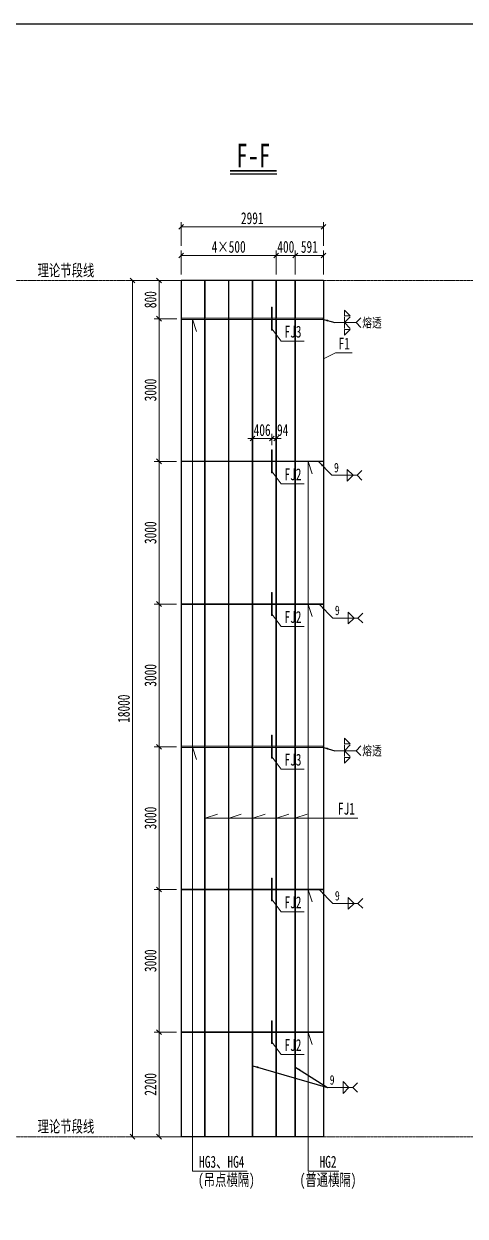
# Model space of a CAD drawing. Header units: millimetres. Extents: x 44597 to 300567, y -113054 to 73044.
# Drawn here: x 171564 to 180838, y -61383 to -36314 of the extents above; entities that cross this region are included whole.
import ezdxf
from ezdxf.enums import TextEntityAlignment as Align

# ---------------------------------------------------------------- set-up
doc = ezdxf.new("R2010")
doc.units = ezdxf.units.MM
doc.linetypes.add('CENTER2', pattern=[28.575, 19.05, -3.175, 3.175, -3.175])
doc.layers.get('Defpoints').update_dxf_attribs({"color": 8})
for name, color, linetype, lineweight in [('Dim', 4, 'Continuous', 15), ('中心线', 2, 'CENTER2', 15), ('文字', 7, 'Continuous', 15), ('标注线及字体', 2, 'Continuous', 15), ('细实线', 4, 'Continuous', 15), ('钢板粗线', 1, 'Continuous', 25)]:
    doc.layers.add(name, color=color, linetype=linetype, lineweight=lineweight)
doc.layers.add('Text', color=4, linetype='Continuous')
doc.styles.add('111', font='', dxfattribs={"width": 0.7})
doc.styles.add('BM_Dim', font='', dxfattribs={"width": 0.85})
doc.styles.add('SMEDI', font='', dxfattribs={"width": 0.75})
doc.styles.get("Standard").update_dxf_attribs({"font": ''})
doc.styles.get('111').set_extended_font_data('仿宋_GB2312')
doc.styles.get('BM_Dim').set_extended_font_data('仿宋_GB2312')
doc.styles.get('SMEDI').set_extended_font_data('仿宋_GB2312')
doc.styles.get('Standard').set_extended_font_data('仿宋_GB2312')
doc.dimstyles.new('200', dxfattribs={"dimscale": 0, "dimtxt": 2.5, "dimasz": 1, "dimexe": 1, "dimexo": 1, "dimgap": 0.6, "dimtad": 1, "dimdec": 0, "dimdsep": 46, "dimtxsty": '111', "dimblk": 'OBLIQUE', "dimcen": 0, "dimclrd": 4, "dimclre": 4, "dimclrt": 4, "dimadec": 1, "dimazin": 2, "dimtfac": 1, "dimtdec": 0, "dimtix": 1, "dimtmove": 2, "dimatfit": 3, "dimfxl": 4, "dimfxlon": 1, "dimtolj": 1, "dimlwd": -1, "dimlwe": -1, "dimarcsym": 0})
doc.dimstyles.new('MSteel_1.0_1.0', dxfattribs={"dimtxt": 3, "dimasz": 1.2, "dimexe": 1, "dimexo": 1, "dimgap": 1, "dimtad": 3, "dimtoh": 1, "dimdec": 0, "dimzin": 0, "dimdsep": 46, "dimtxsty": 'Standard', "dimblk": 'ARCHTICK', "dimcen": 0.09, "dimclrd": 3, "dimclre": 3, "dimadec": 0, "dimazin": 0, "dimtfac": 1, "dimtdec": 4, "dimtofl": 0, "dimtmove": 0, "dimatfit": 3, "dimfxl": 1, "dimtolj": 1, "dimtzin": 0, "dimarcsym": 0})

# ---------------------------------------------------------------- blocks, each defined once
blk = doc.blocks.new('_Oblique')
at = {"color": 0, "linetype": 'ByBlock', "lineweight": -2}
blk.add_line((-0.5, -0.5), (0.5, 0.5), dxfattribs=at)
blk = doc.blocks.new('*D104')
at = {"layer": 'Defpoints', "color": 0, "transparency": 16777216}
for p in [(177860, -40581), (174869, -41398), (177860, -41398)]:
    blk.add_point(p, dxfattribs=at)
at = {"layer": '细实线', "color": 4, "transparency": 16777216}
for p, q in [((174869, -40981), (174869, -40481)), ((174869, -40581), (177860, -40581)), ((177860, -40981), (177860, -40481))]:
    blk.add_line(p, q, dxfattribs=at)
at = {"layer": '细实线', "color": 4, "transparency": 16777216, "xscale": 99.99999999999999, "yscale": 99.99999999999999, "zscale": 99.99999999999999, "rotation": 180}
blk.add_blockref('_Oblique', (174869, -40581), dxfattribs=at)
at = {"layer": '细实线', "color": 4, "transparency": 16777216, "xscale": 99.99999999999999, "yscale": 99.99999999999999, "zscale": 99.99999999999999}
blk.add_blockref('_Oblique', (177860, -40581), dxfattribs=at)
at = {"layer": '细实线', "color": 4, "transparency": 16777216, "insert": (176364, -40402), "char_height": 250, "attachment_point": 5, "style": '111'}
blk.add_mtext('\\A1;2991', dxfattribs=at)
blk = doc.blocks.new('_ArchTick')
at = {"color": 0, "linetype": 'ByBlock', "const_width": 0.15}
blk.add_lwpolyline([(-0.5, -0.5), (0.5, 0.5)], dxfattribs=at)
blk = doc.blocks.new('角焊缝2')
at = {"layer": 'Dim'}
blk.add_line((-3138.01, 370.22), (-3132.7, 370.22), dxfattribs=at)
blk.add_lwpolyline([(-3134.75, 371.45), (-3134.75, 368.99), (-3133.52, 370.22)], close=True, dxfattribs=at)
blk.add_lwpolyline([(-3131.7, 369.22), (-3132.7, 370.22), (-3131.7, 371.22)], dxfattribs=at)
blk = doc.blocks.new('全融透1')
at = {"layer": 'Dim'}
blk.add_line((0, 0), (4.48, 0), dxfattribs=at)
for points in [[(2, 2.65), (2, 1.41), (3.23, 1.41)], [(2, -2.65), (2, -1.41), (3.23, -1.41)]]:
    blk.add_lwpolyline(points, close=True, dxfattribs=at)
for points in [[(3.23, 1.21), (2, 0), (2, 1.21)], [(3.23, -1.21), (2, 0), (2, -1.21)], [(5.48, 1), (4.48, 0), (5.48, -1)]]:
    blk.add_lwpolyline(points, dxfattribs=at)
at = {"layer": 'Text', "style": 'SMEDI', "width": 0.75}
blk.add_text('熔透', height=2, dxfattribs=at).set_placement((5.77, 0), align=Align.MIDDLE_LEFT)
blk = doc.blocks.new('*D105')
at = {"layer": 'Defpoints', "color": 0, "transparency": 16777216}
for p in [(176869, -41183), (174869, -41713), (176869, -41713)]:
    blk.add_point(p, dxfattribs=at)
at = {"layer": '细实线', "color": 4, "transparency": 16777216}
for p, q in [((174869, -41583), (174869, -41083)), ((176869, -41583), (176869, -41083)), ((174869, -41183), (176869, -41183))]:
    blk.add_line(p, q, dxfattribs=at)
at = {"layer": '细实线', "color": 4, "transparency": 16777216, "xscale": 99.99999999999999, "yscale": 99.99999999999999, "zscale": 99.99999999999999, "rotation": 180}
blk.add_blockref('_Oblique', (174869, -41183), dxfattribs=at)
at = {"layer": '细实线', "color": 4, "transparency": 16777216, "xscale": 99.99999999999999, "yscale": 99.99999999999999, "zscale": 99.99999999999999}
blk.add_blockref('_Oblique', (176869, -41183), dxfattribs=at)
at = {"layer": '细实线', "color": 4, "transparency": 16777216, "insert": (175869, -41004), "char_height": 250, "attachment_point": 5, "style": '111'}
blk.add_mtext('\\A1;4×500', dxfattribs=at)
blk = doc.blocks.new('*D106')
at = {"layer": 'Defpoints', "color": 0, "transparency": 16777216}
for p in [(177860, -41183), (177269, -41713), (177860, -41713)]:
    blk.add_point(p, dxfattribs=at)
at = {"layer": '细实线', "color": 4, "transparency": 16777216}
for p, q in [((177269, -41583), (177269, -41083)), ((177860, -41583), (177860, -41083)), ((177269, -41183), (177860, -41183))]:
    blk.add_line(p, q, dxfattribs=at)
at = {"layer": '细实线', "color": 4, "transparency": 16777216, "xscale": 99.99999999999999, "yscale": 99.99999999999999, "zscale": 99.99999999999999, "rotation": 180}
blk.add_blockref('_Oblique', (177269, -41183), dxfattribs=at)
at = {"layer": '细实线', "color": 4, "transparency": 16777216, "xscale": 99.99999999999999, "yscale": 99.99999999999999, "zscale": 99.99999999999999}
blk.add_blockref('_Oblique', (177860, -41183), dxfattribs=at)
at = {"layer": '细实线', "color": 4, "transparency": 16777216, "insert": (177564, -41004), "char_height": 250, "attachment_point": 5, "style": '111'}
blk.add_mtext('\\A1;591', dxfattribs=at)
blk = doc.blocks.new('*D107')
at = {"layer": 'Defpoints', "color": 0, "transparency": 16777216}
for p in [(174826, -42513), (174405, -45513), (174869, -45513)]:
    blk.add_point(p, dxfattribs=at)
at = {"layer": '细实线', "color": 4, "transparency": 16777216}
for p, q in [((174726, -42513), (174305, -42513)), ((174405, -42513), (174405, -45513)), ((174769, -45513), (174305, -45513))]:
    blk.add_line(p, q, dxfattribs=at)
at = {"layer": '细实线', "color": 4, "transparency": 16777216, "xscale": 99.99999999999999, "yscale": 99.99999999999999, "zscale": 99.99999999999999}
for p, rotation in [((174405, -42513), 90), ((174405, -45513), 270)]:
    blk.add_blockref('_Oblique', p, dxfattribs=dict(at, rotation=rotation))
at = {"layer": '细实线', "color": 4, "transparency": 16777216, "insert": (174226, -44013), "char_height": 250, "attachment_point": 5, "rotation": 90, "style": '111'}
blk.add_mtext('\\A1;3000', dxfattribs=at)
blk = doc.blocks.new('*D108')
at = {"layer": 'Defpoints', "color": 0, "transparency": 16777216}
for p in [(174546, -41713), (173845, -59713), (174562, -59713)]:
    blk.add_point(p, dxfattribs=at)
at = {"layer": '细实线', "color": 4, "transparency": 16777216}
for p, q in [((174245, -41713), (173745, -41713)), ((173845, -41713), (173845, -59713)), ((174245, -59713), (173745, -59713))]:
    blk.add_line(p, q, dxfattribs=at)
at = {"layer": '细实线', "color": 4, "transparency": 16777216, "xscale": 99.99999999999999, "yscale": 99.99999999999999, "zscale": 99.99999999999999}
for p, rotation in [((173845, -41713), 90), ((173845, -59713), 270)]:
    blk.add_blockref('_Oblique', p, dxfattribs=dict(at, rotation=rotation))
at = {"layer": '细实线', "color": 4, "transparency": 16777216, "insert": (173666, -50713), "char_height": 250, "attachment_point": 5, "rotation": 90, "style": '111'}
blk.add_mtext('\\A1;18000', dxfattribs=at)
blk = doc.blocks.new('*D109')
at = {"layer": 'Defpoints', "color": 0, "transparency": 16777216}
for p in [(174826, -45513), (174405, -48513), (174869, -48513)]:
    blk.add_point(p, dxfattribs=at)
at = {"layer": '细实线', "color": 4, "transparency": 16777216}
for p, q in [((174726, -45513), (174305, -45513)), ((174405, -45513), (174405, -48513)), ((174769, -48513), (174305, -48513))]:
    blk.add_line(p, q, dxfattribs=at)
at = {"layer": '细实线', "color": 4, "transparency": 16777216, "xscale": 99.99999999999999, "yscale": 99.99999999999999, "zscale": 99.99999999999999}
for p, rotation in [((174405, -45513), 90), ((174405, -48513), 270)]:
    blk.add_blockref('_Oblique', p, dxfattribs=dict(at, rotation=rotation))
at = {"layer": '细实线', "color": 4, "transparency": 16777216, "insert": (174226, -47013), "char_height": 250, "attachment_point": 5, "rotation": 90, "style": '111'}
blk.add_mtext('\\A1;3000', dxfattribs=at)
blk = doc.blocks.new('*D110')
at = {"layer": 'Defpoints', "color": 0, "transparency": 16777216}
for p in [(174826, -48513), (174405, -51513), (174869, -51513)]:
    blk.add_point(p, dxfattribs=at)
at = {"layer": '细实线', "color": 4, "transparency": 16777216}
for p, q in [((174726, -48513), (174305, -48513)), ((174405, -48513), (174405, -51513)), ((174769, -51513), (174305, -51513))]:
    blk.add_line(p, q, dxfattribs=at)
at = {"layer": '细实线', "color": 4, "transparency": 16777216, "xscale": 99.99999999999999, "yscale": 99.99999999999999, "zscale": 99.99999999999999}
for p, rotation in [((174405, -48513), 90), ((174405, -51513), 270)]:
    blk.add_blockref('_Oblique', p, dxfattribs=dict(at, rotation=rotation))
at = {"layer": '细实线', "color": 4, "transparency": 16777216, "insert": (174226, -50013), "char_height": 250, "attachment_point": 5, "rotation": 90, "style": '111'}
blk.add_mtext('\\A1;3000', dxfattribs=at)
blk = doc.blocks.new('*D111')
at = {"layer": 'Defpoints', "color": 0, "transparency": 16777216}
for p in [(174826, -51513), (174405, -54513), (174869, -54513)]:
    blk.add_point(p, dxfattribs=at)
at = {"layer": '细实线', "color": 4, "transparency": 16777216}
for p, q in [((174726, -51513), (174305, -51513)), ((174405, -51513), (174405, -54513)), ((174769, -54513), (174305, -54513))]:
    blk.add_line(p, q, dxfattribs=at)
at = {"layer": '细实线', "color": 4, "transparency": 16777216, "xscale": 99.99999999999999, "yscale": 99.99999999999999, "zscale": 99.99999999999999}
for p, rotation in [((174405, -51513), 90), ((174405, -54513), 270)]:
    blk.add_blockref('_Oblique', p, dxfattribs=dict(at, rotation=rotation))
at = {"layer": '细实线', "color": 4, "transparency": 16777216, "insert": (174226, -53013), "char_height": 250, "attachment_point": 5, "rotation": 90, "style": '111'}
blk.add_mtext('\\A1;3000', dxfattribs=at)
blk = doc.blocks.new('*D112')
at = {"layer": 'Defpoints', "color": 0, "transparency": 16777216}
for p in [(174826, -54513), (174405, -57513), (174869, -57513)]:
    blk.add_point(p, dxfattribs=at)
at = {"layer": '细实线', "color": 4, "transparency": 16777216}
for p, q in [((174726, -54513), (174305, -54513)), ((174405, -54513), (174405, -57513)), ((174769, -57513), (174305, -57513))]:
    blk.add_line(p, q, dxfattribs=at)
at = {"layer": '细实线', "color": 4, "transparency": 16777216, "xscale": 99.99999999999999, "yscale": 99.99999999999999, "zscale": 99.99999999999999}
for p, rotation in [((174405, -54513), 90), ((174405, -57513), 270)]:
    blk.add_blockref('_Oblique', p, dxfattribs=dict(at, rotation=rotation))
at = {"layer": '细实线', "color": 4, "transparency": 16777216, "insert": (174226, -56013), "char_height": 250, "attachment_point": 5, "rotation": 90, "style": '111'}
blk.add_mtext('\\A1;3000', dxfattribs=at)
blk = doc.blocks.new('*D113')
at = {"layer": 'Defpoints', "color": 0, "transparency": 16777216}
for p in [(174826, -57513), (174405, -59713), (174859, -59713)]:
    blk.add_point(p, dxfattribs=at)
at = {"layer": '细实线', "color": 4, "transparency": 16777216}
for p, q in [((174726, -57513), (174305, -57513)), ((174405, -57513), (174405, -59713)), ((174759, -59713), (174305, -59713))]:
    blk.add_line(p, q, dxfattribs=at)
at = {"layer": '细实线', "color": 4, "transparency": 16777216, "xscale": 99.99999999999999, "yscale": 99.99999999999999, "zscale": 99.99999999999999}
for p, rotation in [((174405, -57513), 90), ((174405, -59713), 270)]:
    blk.add_blockref('_Oblique', p, dxfattribs=dict(at, rotation=rotation))
at = {"layer": '细实线', "color": 4, "transparency": 16777216, "insert": (174226, -58613), "char_height": 250, "attachment_point": 5, "rotation": 90, "style": '111'}
blk.add_mtext('\\A1;2200', dxfattribs=at)
blk = doc.blocks.new('*D114')
at = {"layer": 'Defpoints', "color": 0, "transparency": 16777216}
for p in [(174870, -41713), (174405, -42513), (174882, -42513)]:
    blk.add_point(p, dxfattribs=at)
at = {"layer": '细实线', "color": 4, "transparency": 16777216}
for p, q in [((174770, -41713), (174305, -41713)), ((174405, -41713), (174405, -42513)), ((174782, -42513), (174305, -42513))]:
    blk.add_line(p, q, dxfattribs=at)
at = {"layer": '细实线', "color": 4, "transparency": 16777216, "xscale": 99.99999999999999, "yscale": 99.99999999999999, "zscale": 99.99999999999999}
for p, rotation in [((174405, -41713), 90), ((174405, -42513), 270)]:
    blk.add_blockref('_Oblique', p, dxfattribs=dict(at, rotation=rotation))
at = {"layer": '细实线', "color": 4, "transparency": 16777216, "insert": (174226, -42113), "char_height": 250, "attachment_point": 5, "rotation": 90, "style": '111'}
blk.add_mtext('\\A1;800', dxfattribs=at)
blk = doc.blocks.new('*D467')
at = {"layer": 'Defpoints', "color": 0, "transparency": 16777216}
for p in [(177269, -41183), (176869, -41713), (177269, -41713)]:
    blk.add_point(p, dxfattribs=at)
at = {"layer": '细实线', "color": 4, "transparency": 16777216}
for p, q in [((176869, -41583), (176869, -41083)), ((177269, -41583), (177269, -41083)), ((176869, -41183), (176769, -41183)), ((176869, -41183), (177269, -41183)), ((177269, -41183), (177369, -41183))]:
    blk.add_line(p, q, dxfattribs=at)
at = {"layer": '细实线', "color": 4, "transparency": 16777216, "xscale": 99.99999999999999, "yscale": 99.99999999999999, "zscale": 99.99999999999999}
blk.add_blockref('_Oblique', (176869, -41183), dxfattribs=at)
at = {"layer": '细实线', "color": 4, "transparency": 16777216, "xscale": 99.99999999999999, "yscale": 99.99999999999999, "zscale": 99.99999999999999, "rotation": 180}
blk.add_blockref('_Oblique', (177269, -41183), dxfattribs=at)
at = {"layer": '细实线', "color": 4, "transparency": 16777216, "insert": (177069, -41004), "char_height": 250, "attachment_point": 5, "style": '111'}
blk.add_mtext('\\A1;400', dxfattribs=at)
blk = doc.blocks.new('*D468')
at = {"layer": 'Defpoints', "color": 0, "transparency": 16777216}
for p in [(176869, -45035), (176775, -45273), (176869, -45273)]:
    blk.add_point(p, dxfattribs=at)
at = {"layer": '细实线', "color": 4, "transparency": 16777216}
for p, q in [((176775, -45035), (176675, -45035)), ((176775, -45173), (176775, -44935)), ((176775, -45035), (176869, -45035)), ((176869, -45173), (176869, -44935)), ((176869, -45035), (176969, -45035))]:
    blk.add_line(p, q, dxfattribs=at)
at = {"layer": '细实线', "color": 4, "transparency": 16777216, "xscale": 99.99999999999999, "yscale": 99.99999999999999, "zscale": 99.99999999999999}
blk.add_blockref('_Oblique', (176775, -45035), dxfattribs=at)
at = {"layer": '细实线', "color": 4, "transparency": 16777216, "xscale": 99.99999999999999, "yscale": 99.99999999999999, "zscale": 99.99999999999999, "rotation": 180}
blk.add_blockref('_Oblique', (176869, -45035), dxfattribs=at)
at = {"layer": '细实线', "color": 4, "transparency": 16777216, "insert": (177004, -44856), "char_height": 250, "attachment_point": 5, "style": '111'}
blk.add_mtext('\\A1;94', dxfattribs=at)
blk = doc.blocks.new('*D469')
at = {"layer": 'Defpoints', "color": 0, "transparency": 16777216}
for p in [(176775, -45035), (176369, -45273), (176775, -45273)]:
    blk.add_point(p, dxfattribs=at)
at = {"layer": '细实线', "color": 4, "transparency": 16777216}
for p, q in [((176369, -45035), (176269, -45035)), ((176369, -45173), (176369, -44935)), ((176369, -45035), (176775, -45035)), ((176775, -45173), (176775, -44935)), ((176775, -45035), (176875, -45035))]:
    blk.add_line(p, q, dxfattribs=at)
at = {"layer": '细实线', "color": 4, "transparency": 16777216, "xscale": 99.99999999999999, "yscale": 99.99999999999999, "zscale": 99.99999999999999}
blk.add_blockref('_Oblique', (176369, -45035), dxfattribs=at)
at = {"layer": '细实线', "color": 4, "transparency": 16777216, "xscale": 99.99999999999999, "yscale": 99.99999999999999, "zscale": 99.99999999999999, "rotation": 180}
blk.add_blockref('_Oblique', (176775, -45035), dxfattribs=at)
at = {"layer": '细实线', "color": 4, "transparency": 16777216, "insert": (176572, -44856), "char_height": 250, "attachment_point": 5, "style": '111'}
blk.add_mtext('\\A1;406', dxfattribs=at)

msp = doc.modelspace()

# ---------------------------------------------------------------- linework, layer by layer
at = {"color": 4}
msp.add_line((175897.2, -39467.6), (176877.6, -39467.6), dxfattribs=at)
at = {"color": 6, "const_width": 36}
msp.add_lwpolyline([(175897.2, -39407.6), (176877.6, -39407.6)], dxfattribs=at)
at = {"layer": 'Defpoints'}
for p, q in [((175368.6, -59713.4), (175368.6, -41713.4)), ((175868.6, -59713.4), (175868.6, -41713.4)), ((176368.6, -59713.4), (176368.6, -41713.4)), ((176868.6, -59713.4), (176868.6, -41713.4)), ((177268.6, -59713.4), (177268.6, -41713.4)), ((176774.6, -42273.4), (176774.6, -42753.4)), ((176774.6, -45273.4), (176774.6, -45753.4)), ((176774.6, -48273.4), (176774.6, -48753.4)), ((176774.6, -51273.4), (176774.6, -51753.4)), ((176774.6, -54273.4), (176774.6, -54753.4)), ((176774.6, -57273.4), (176774.6, -57753.4))]:
    msp.add_line(p, q, dxfattribs=at)
msp.add_lwpolyline([(152066.6, -36314.1), (190566.6, -36314.1), (190566.6, -61894.1), (152066.6, -61894.1)], close=True, dxfattribs=at)
at = {"layer": '中心线', "ltscale": 0.3}
for p, q in [((186311.5, -41713.4), (154441.8, -41713.4)), ((186311.5, -59713.4), (154441.8, -59713.4))]:
    msp.add_line(p, q, dxfattribs=at)
at = {"layer": '细实线', "ltscale": 2}
for p, q in [((175362.6, -42499.4), (175362.6, -41713.4)), ((175374.6, -42499.4), (175374.6, -41713.4)), ((175862.6, -42499.4), (175862.6, -41713.4)), ((175874.6, -42499.4), (175874.6, -41713.4)), ((176362.6, -42499.4), (176362.6, -41713.4)), ((176374.6, -42499.4), (176374.6, -41713.4)), ((176862.6, -42499.4), (176862.6, -41713.4)), ((176874.6, -42499.4), (176874.6, -41713.4)), ((177262.6, -42499.4), (177262.6, -41713.4)), ((177274.6, -42499.4), (177274.6, -41713.4)), ((176766.6, -42273.4), (176782.6, -42273.4)), ((176766.6, -42273.4), (176766.6, -42499.4)), ((176782.6, -42273.4), (176782.6, -42499.4)), ((175362.6, -51499.4), (175362.6, -42527.4)), ((175374.6, -51499.4), (175374.6, -42527.4)), ((175862.6, -51499.4), (175862.6, -42527.4)), ((175874.6, -51499.4), (175874.6, -42527.4)), ((176362.6, -51499.4), (176362.6, -42527.4)), ((176374.6, -51499.4), (176374.6, -42527.4)), ((176766.6, -42527.4), (176766.6, -42753.4)), ((176782.6, -42527.4), (176782.6, -42753.4)), ((176862.6, -51499.4), (176862.6, -42527.4)), ((176874.6, -51499.4), (176874.6, -42527.4)), ((177262.6, -51499.4), (177262.6, -42527.4)), ((177274.6, -51499.4), (177274.6, -42527.4)), ((176766.6, -42753.4), (176782.6, -42753.4)), ((176766.6, -45273.4), (176782.6, -45273.4)), ((176766.6, -45273.4), (176766.6, -45507.4)), ((176782.6, -45273.4), (176782.6, -45507.4)), ((176766.6, -45519.4), (176766.6, -45753.4)), ((176782.6, -45519.4), (176782.6, -45753.4)), ((176766.6, -45753.4), (176782.6, -45753.4)), ((176766.6, -48273.4), (176782.6, -48273.4)), ((176766.6, -48273.4), (176766.6, -48507.4)), ((176782.6, -48273.4), (176782.6, -48507.4)), ((176766.6, -48519.4), (176766.6, -48753.4)), ((176782.6, -48519.4), (176782.6, -48753.4)), ((176766.6, -48753.4), (176782.6, -48753.4)), ((176766.6, -51273.4), (176782.6, -51273.4)), ((176766.6, -51273.4), (176766.6, -51499.4)), ((176782.6, -51273.4), (176782.6, -51499.4)), ((175362.6, -59713.4), (175362.6, -51527.4)), ((175374.6, -59713.4), (175374.6, -51527.4)), ((175862.6, -59713.4), (175862.6, -51527.4)), ((175874.6, -59713.4), (175874.6, -51527.4)), ((176362.6, -59713.4), (176362.6, -51527.4)), ((176374.6, -59713.4), (176374.6, -51527.4)), ((176766.6, -51527.4), (176766.6, -51753.4)), ((176782.6, -51527.4), (176782.6, -51753.4)), ((176862.6, -59713.4), (176862.6, -51527.4)), ((176874.6, -59713.4), (176874.6, -51527.4)), ((177262.6, -59713.4), (177262.6, -51527.4)), ((177274.6, -59713.4), (177274.6, -51527.4)), ((176766.6, -51753.4), (176782.6, -51753.4)), ((176766.6, -54273.4), (176782.6, -54273.4)), ((176766.6, -54273.4), (176766.6, -54507.4)), ((176782.6, -54273.4), (176782.6, -54507.4)), ((176766.6, -54519.4), (176766.6, -54753.4)), ((176782.6, -54519.4), (176782.6, -54753.4)), ((176766.6, -54753.4), (176782.6, -54753.4)), ((176766.6, -57273.4), (176782.6, -57273.4)), ((176766.6, -57273.4), (176766.6, -57507.4)), ((176782.6, -57273.4), (176782.6, -57507.4)), ((176766.6, -57519.4), (176766.6, -57753.4)), ((176782.6, -57519.4), (176782.6, -57753.4)), ((176766.6, -57753.4), (176782.6, -57753.4))]:
    msp.add_line(p, q, dxfattribs=at)
at = {"layer": '细实线', "color": 2, "ltscale": 2}
for p, q in [((174868.6, -42499.4), (177859.8, -42499.4)), ((174868.6, -42527.4), (177859.8, -42527.4)), ((174868.6, -45507.4), (177859.8, -45507.4)), ((174868.6, -45519.4), (177859.8, -45519.4)), ((174868.6, -48507.4), (177859.8, -48507.4)), ((174868.6, -48519.4), (177859.8, -48519.4)), ((174868.6, -51499.4), (177859.8, -51499.4)), ((174868.6, -51527.4), (177859.8, -51527.4)), ((174868.6, -54507.4), (177859.8, -54507.4)), ((174868.6, -54519.4), (177859.8, -54519.4)), ((174868.6, -57507.4), (177859.8, -57507.4)), ((174868.6, -57519.4), (177859.8, -57519.4))]:
    msp.add_line(p, q, dxfattribs=at)
at = {"layer": '细实线'}
for p, q in [((175108, -42525.4), (175108, -60440.4)), ((175195.2, -42783.2), (175108, -42525.4)), ((176973.4, -42982.9), (176782.6, -42735.3)), ((176974.9, -42982.9), (177456.6, -42982.9)), ((178113.1, -43233.3), (177859.8, -43354.1)), ((178113.1, -43233.3), (178462.4, -43233.3)), ((177536.8, -45519.4), (177536.8, -60440.4)), ((177623.9, -45777.2), (177536.8, -45519.4)), ((176973.4, -45982.9), (176782.6, -45735.3)), ((176974.9, -45982.9), (177456.6, -45982.9)), ((177623.9, -48777.2), (177536.8, -48519.4)), ((176973.4, -48982.9), (176782.6, -48735.3)), ((176974.9, -48982.9), (177456.6, -48982.9)), ((175195.2, -51783.2), (175108, -51525.4)), ((176973.4, -51982.9), (176782.6, -51735.3)), ((176974.9, -51982.9), (177456.6, -51982.9)), ((175633.4, -52929.9), (175375.6, -53017)), ((175375.6, -53017), (178580.9, -53017)), ((176133.4, -52929.9), (175875.6, -53017)), ((176633.8, -52929.9), (176376, -53017)), ((177133.8, -52929.9), (176876, -53017)), ((177519.8, -52929.9), (177262, -53017)), ((177623.9, -54777.2), (177536.8, -54519.4)), ((176973.4, -54982.9), (176782.6, -54735.3)), ((176974.9, -54982.9), (177456.6, -54982.9)), ((177623.9, -57777.2), (177536.8, -57519.4)), ((176973.4, -57982.9), (176782.6, -57735.3)), ((176974.9, -57982.9), (177456.6, -57982.9)), ((175108, -60440.4), (176259.2, -60440.4)), ((177536.8, -60440.4), (178182.9, -60440.4))]:
    msp.add_line(p, q, dxfattribs=at)
at = {"layer": '钢板粗线'}
for p, q in [((177859.8, -41713.4), (174868.6, -41713.4)), ((174868.6, -41713.4), (174868.6, -59713.4)), ((177859.8, -41713.4), (177859.8, -59713.4)), ((177859.8, -59713.4), (174868.6, -59713.4))]:
    msp.add_line(p, q, dxfattribs=at)

# ---------------------------------------------------------------- block references
at = {"layer": '细实线', "color": 8, "xscale": 100, "yscale": 100, "zscale": 100}
for name, p in [('全融透1', (178099.3, -42596.7)), ('角焊缝2', (491837, -82827.3)), ('角焊缝2', (491856.3, -85829.5)), ('全融透1', (178099.3, -51596.7)), ('角焊缝2', (491856.3, -91829.5)), ('角焊缝2', (491747.4, -95700.5))]:
    msp.add_blockref(name, p, dxfattribs=at)

# ---------------------------------------------------------------- texts
at = {"layer": 'Text', "style": 'SMEDI', "width": 0.75}
for p in [(178081.6, -45644), (178100.9, -48646.2), (178100.9, -54646.2), (177992, -58517.2)]:
    msp.add_text('9', height=200, dxfattribs=at).set_placement(p, align=Align.MIDDLE_LEFT)
at = {"layer": '文字', "style": 'BM_Dim', "width": 0.7}
for s, p in [('理论节段线', (172449.3, -41697)), ('FJ3', (177219.1, -42985.6)), ('F1', (178296.7, -43236)), ('FJ2', (177219.1, -45985.6)), ('FJ2', (177219.1, -48985.6)), ('FJ3', (177219.1, -51985.6)), ('FJ1', (178343.4, -53017)), ('FJ2', (177219.1, -54985.6)), ('FJ2', (177219.1, -57985.6)), ('理论节段线', (172449.3, -59697)), ('HG3、HG4', (175723.7, -60440.4)), ('HG2', (177956.7, -60440.4)), ('(吊点横隔)', (175820.6, -60820.3)), ('(普通横隔)', (177956.7, -60820.3))]:
    msp.add_text(s, height=250, dxfattribs=at).set_placement(p, align=Align.BOTTOM_CENTER)
at = {"layer": '标注线及字体', "style": '111', "width": 0.7}
msp.add_text('F-F', height=500, dxfattribs=at).set_placement((176387.4, -39083.6), align=Align.MIDDLE)

# ---------------------------------------------------------------- dimensions: what is measured, and where the dimension line sits
at = {"layer": '细实线'}
for base, p1, p2, picture, middle in [((177859.8, -40581.1), (174868.6, -41398.4), (177859.8, -41398.4), '*D104', (176364.2, -40402.2)), ((177268.6, -41183.4), (176868.6, -41713.4), (177268.6, -41713.4), '*D467', (177068.6, -41004.5)), ((177859.8, -41183.4), (177268.6, -41713.4), (177859.8, -41713.4), '*D106', (177564.2, -41004.5)), ((176774.6, -45035), (176368.6, -45273.4), (176774.6, -45273.4), '*D469', (176571.6, -44856.1))]:
    dim = msp.add_linear_dim(base=base, p1=p1, p2=p2, dimstyle='200', override={"dimscale": 100, "dimblk": 'Oblique'}, dxfattribs=at)
    dim.commit()
    dim.dimension.update_dxf_attribs({"geometry": picture, "text_midpoint": middle})
dim = msp.add_linear_dim(base=(176868.6, -41183.4), p1=(174868.6, -41713.4), p2=(176868.6, -41713.4), text='4×500', dimstyle='200', override={"dimscale": 100, "dimtxsty": '111', "dimblk": 'Oblique'}, dxfattribs=at)
dim.commit()
dim.dimension.update_dxf_attribs({"geometry": '*D105', "text_midpoint": (175868.6, -41004.5)})
for base, p1, p2, picture, middle in [((173844.8, -59713.4), (174546, -41713.4), (174562, -59713.4), '*D108', (173665.8, -50713.4)), ((174404.6, -42513.4), (174870.3, -41713.4), (174881.5, -42513.4), '*D114', (174225.7, -42113.4)), ((174404.6, -45513.4), (174826.4, -42513.4), (174868.6, -45513.4), '*D107', (174225.7, -44013.4)), ((174404.6, -48513.4), (174826.4, -45513.4), (174868.6, -48513.4), '*D109', (174225.7, -47013.4)), ((174404.6, -51513.4), (174826.4, -48513.4), (174868.6, -51513.4), '*D110', (174225.7, -50013.4)), ((174404.6, -54513.4), (174826.4, -51513.4), (174868.6, -54513.4), '*D111', (174225.7, -53013.4)), ((174404.6, -57513.4), (174826.4, -54513.4), (174868.6, -57513.4), '*D112', (174225.7, -56013.4)), ((174404.6, -59713.4), (174826.4, -57513.4), (174859.3, -59713.4), '*D113', (174225.7, -58613.4))]:
    dim = msp.add_linear_dim(base=base, p1=p1, p2=p2, angle=270, dimstyle='200', override={"dimscale": 100, "dimblk": 'Oblique'}, dxfattribs=at)
    dim.commit()
    dim.dimension.update_dxf_attribs({"geometry": picture, "text_midpoint": middle})
dim = msp.add_linear_dim(base=(176868.6, -45035), p1=(176774.6, -45273.4), p2=(176868.6, -45273.4), dimstyle='200', override={"dimscale": 100, "dimblk": 'Oblique'}, dxfattribs=at)
dim.commit()
dim.dimension.update_dxf_attribs({"geometry": '*D468', "text_midpoint": (177003.8, -44856.1), "dimtype": 160})

# ---------------------------------------------------------------- leaders
at = {"layer": 'Dim'}
for points in [[(177843.6, -42524.7), (178099.3, -42596.7)], [(177758.3, -45518.1), (178036.1, -45804.9)], [(177777.6, -48520.4), (178055.4, -48807.2)], [(177843.6, -51524.7), (178099.3, -51596.7)], [(177777.6, -54520.4), (178055.4, -54807.2)], [(176375.6, -58223.1), (177946.4, -58678.2)], [(177262, -58246.2), (177946.4, -58678.2)]]:
    msp.add_leader(points, dimstyle='MSteel_1.0_1.0', override={"dimscale": 100, "dimclrd": 256}, dxfattribs=at)

doc.saveas('drawing.dxf')
